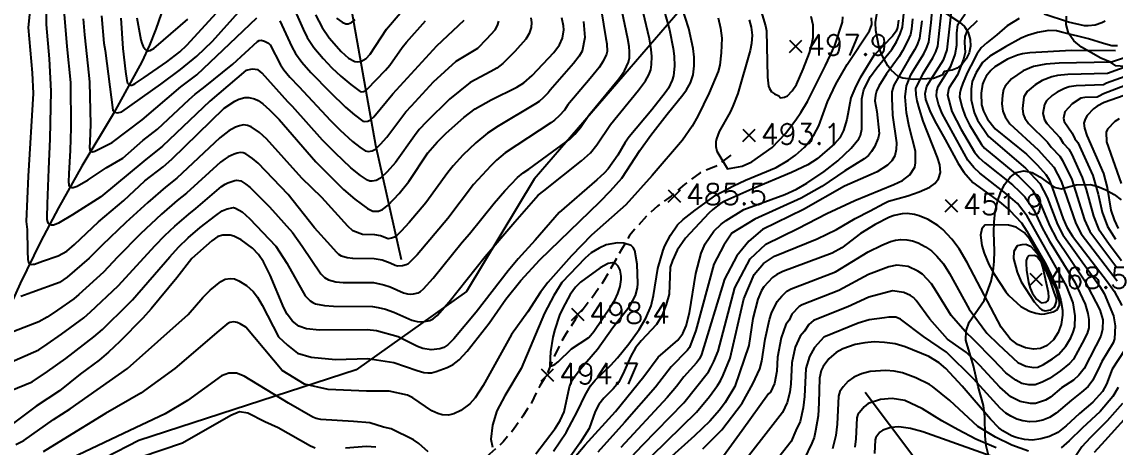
# Model space of a CAD drawing. Extents: x 197794 to 200030, y 561152 to 563931.
# Drawn here: x 199162.8 to 199632.8, y 562815.6 to 562998.3 of the extents above; entities that cross this region are included whole.
import ezdxf

# ---------------------------------------------------------------- set-up
doc = ezdxf.new("R2010")
doc.units = 0
doc.linetypes.add('5M2P5', pattern=[7.5, 5, -2.5])
for name, color, linetype in [('A0023119', 1, '5M2P5'), ('E0022112', 5, 'CONTINUOUS'), ('F0017111', 30, 'CONTINUOUS'), ('F0017114', 7, 'CONTINUOUS'), ('F0027132', 7, 'CONTINUOUS'), ('F0027217', 7, 'CONTINUOUS'), ('G0018112', 7, 'G0018112'), ('G0037213', 32, 'CONTINUOUS')]:
    doc.layers.add(name, color=color, linetype=linetype)
doc.styles.add('NGSW', font='romans.shx', dxfattribs={"bigfont": 'ngsw.shx'})
doc.linetypes.add('G0018112', pattern='A,25,0,[131,ltypeshp.shx,S=1.768,R=90,X=1.768,Y=-1.768],-6.75,[133,ltypeshp.shx,S=0.75,R=0,X=0,Y=0],-8.75,0,[131,ltypeshp.shx,S=1.768,R=270,X=-1.768,Y=1.768]', length=40.5)

# ---------------------------------------------------------------- blocks, each defined once
blk = doc.blocks.new('F0027217')
at = {"layer": 'F0027217'}
for p, q in [((-2.652, 2.652), (2.652, -2.652)), ((-2.652, -2.652), (2.652, 2.652))]:
    blk.add_line(p, q, dxfattribs=at)

msp = doc.modelspace()

# ---------------------------------------------------------------- linework, layer by layer
at = {"layer": 'A0023119', "flags": 128}
msp.add_lwpolyline([(199467.62, 562941.09), (199461.07, 562936.21), (199454.45, 562933.47), (199447.81, 562928.59), (199441.9, 562923.45), (199436.11, 562919.13), (199431.51, 562914.9), (199427.64, 562910.78), (199424.11, 562906.54), (199420.65, 562900.51), (199412.88, 562886.93), (199407.67, 562879.46), (199400.83, 562870.55), (199396.38, 562863.63), (199393.76, 562858.97), (199390.78, 562852.5), (199388.46, 562846.66), (199385.44, 562841.97), (199381.89, 562834.65), (199378.19, 562828.83), (199374.54, 562823.53), (199369.75, 562817.79), (199362.41, 562811.25), (199349.99, 562800.23), (199344.26, 562796.32), (199339.12, 562792.49), (199331.4, 562789.09), (199322.74, 562787.09), (199314.32, 562785.13), (199308.01, 562784.11), (199301.33, 562781.99), (199295.14, 562778.95), (199287.75, 562775.73), (199276.57, 562771.69), (199270.53, 562769.69), (199262.68, 562767.69), (199254.94, 562766.88), (199248.43, 562766.57), (199242.02, 562765.62), (199236.5, 562763.09), (199231.78, 562759.92), (199225.59, 562756.24), (199219.62, 562753.97), (199213.75, 562752.99), (199206.32, 562751.77), (199200.9, 562750.76), (199195.22, 562750.01), (199188.92, 562749.62), (199185.14, 562748.28), (199182.5, 562745.86), (199179.87, 562739.92), (199177.24, 562735.37), (199172.22, 562731.4), (199167.29, 562726.91), (199161.83, 562721.79), (199155.2, 562717.75), (199149.66, 562714.55), (199144.89, 562712.38), (199139.85, 562706.62), (199134.15, 562702), (199128.96, 562698.3), (199124.18, 562694.48), (199111.57, 562686.15), (199106.75, 562683.95), (199099.59, 562681.25), (199094.68, 562679.48), (199088.49, 562676.92), (199081.29, 562674.23), (199076.19, 562672.2), (199070.18, 562670.59), (199064.43, 562670.1), (199059.55, 562671.21), (199054.81, 562673.68), (199048.77, 562676.67), (199043.37, 562678.59), (199038.37, 562681.22), (199032.3, 562684.24), (199025.69, 562687.8), (199020.29, 562690.2), (199013.45, 562691.89), (199008.59, 562691.19), (199002.12, 562689.3), (198993.32, 562680.83), (198991.15, 562674.84), (198988.41, 562670.22), (198985.79, 562665.87), (198983.26, 562661.6), (198980.2, 562660.71), (198978.02, 562664.68), (198974.77, 562671.54), (198971.78, 562677.58), (198967.95, 562681.79)], dxfattribs=at)
at = {"layer": 'E0022112', "flags": 128}
for points in [[(199326.097, 562896.088), (199315.064, 562945.218), (199303.79, 563008.149), (199289.785, 563048.991), (199270.343, 563109.829), (199267.306, 563116.663), (199258.115, 563142.311)], [(199225.23, 563008.95), (199220.48, 562995.19), (199217.78, 562988.39), (199214.44, 562981.24), (199202.3, 562958.94), (199188.62, 562936.3), (199178.6, 562918.4), (199170.88, 562903.84), (199162.08, 562885.91), (199155.93, 562872.15), (199153.37, 562866), (199148.94, 562853.41), (199144.33, 562841.82), (199142.58, 562835.17)], [(199525.365, 562839.212), (199557.208, 562796.913), (199574.217, 562771.998), (199553.296, 562776.547), (199492.198, 562788.625), (199474.902, 562791.535)]]:
    msp.add_lwpolyline(points, dxfattribs=at)
at = {"layer": 'F0017111'}
for points, elevation in [([(199152.15, 562837.52), (199167.29, 562843.57), (199173.89, 562848.1), (199181.68, 562853.71), (199193.79, 562862.92), (199197.5, 562866.18), (199208.6, 562877), (199210.41, 562878.9), (199226.39, 562897.39), (199230.22, 562901.54), (199234.4, 562905.52), (199239.55, 562910.02), (199246.26, 562915.18), (199249.02, 562917.1), (199251.09, 562917.93), (199253.86, 562918.53), (199254.67, 562918.34), (199257.5, 562916.7), (199260.75, 562913.85), (199272.03, 562901.94), (199276.68, 562894.58), (199284.7, 562880.61), (199286.74, 562878.51), (199287.9, 562877.75), (199289.13, 562877.18), (199292.87, 562876.38), (199296.77, 562876.15), (199313.64, 562876.03), (199315.97, 562875.63), (199319.2, 562874.82), (199322.8, 562873.65), (199330.51, 562870.16), (199332.84, 562869.57), (199334.33, 562869.44), (199335.93, 562869.54), (199338.29, 562870.02), (199339.68, 562870.71), (199341.37, 562872.16), (199346.47, 562877.98), (199362, 562897.49), (199374.71, 562912.47), (199384.82, 562923.88), (199387.24, 562925.67), (199403.42, 562938.61), (199407.27, 562942.13), (199409.96, 562945.54), (199415.84, 562954.2), (199427.97, 562969.01), (199430.94, 562973.05), (199432.32, 562975.56), (199433.19, 562977.69), (199433.57, 562980.07), (199433.66, 562983.44), (199433.42, 562986.5), (199432.64, 562991.01), (199427.15, 563014.09)], 470), ([(199381.59, 563000.12), (199381.93, 562998.06), (199381.71, 562995.92), (199380.97, 562993.34), (199379.49, 562990.92), (199374.78, 562985.63), (199369.62, 562980.43), (199366.97, 562978.43), (199364.39, 562977.07), (199355.55, 562972.31), (199346.64, 562965.15), (199336.8, 562955.44), (199333.65, 562952.06), (199331.58, 562949.41), (199323.4, 562937.96), (199319.87, 562933.88), (199317, 562931.14), (199315.2, 562930.11), (199313.41, 562929.83), (199312.43, 562929.95), (199311.49, 562930.29), (199308.38, 562932.34), (199304.28, 562935.61), (199297.46, 562942.03), (199292.13, 562947.46), (199279.15, 562961.93), (199277.11, 562964), (199266.11, 562976.34), (199264.46, 562977.69), (199261.91, 562977.99), (199259.07, 562977.39), (199243.6, 562964.31), (199223.31, 562944.97), (199215.21, 562938.52), (199196.78, 562923.16), (199184.56, 562915.45), (199178.65, 562911.81), (199177.58, 562911.41), (199176.52, 562911.04), (199175.53, 562911.02), (199174.76, 562911.15), (199174.34, 562911.66), (199173.95, 562912.4), (199173.78, 562913.34), (199173.7, 562914.29), (199173.88, 562920.14), (199174.5, 562935.1), (199175.04, 562948.07), (199175.45, 562968.55), (199174.68, 562982.44), (199173.44, 562997.19), (199173.38, 563014.02)], 445), ([(199179.87, 563015.64), (199182.25, 562987.7), (199183.69, 562972.29), (199183.91, 562952.84), (199183.65, 562943), (199183.11, 562933.22), (199182.94, 562929.39), (199182.99, 562928.77), (199183.09, 562928.16), (199183.34, 562927.67), (199183.6, 562927.33), (199184.2, 562927.21), (199184.96, 562927.2), (199185.79, 562927.46), (199186.63, 562927.73), (199191.3, 562930.39), (199199.1, 562935.55), (199206.26, 562939.77), (199214.87, 562947.36), (199221.19, 562952.21), (199234.75, 562965.04), (199237.41, 562967.34), (199240.95, 562970.02), (199253.53, 562980.23), (199264.07, 562989.89), (199264.91, 562990.35), (199265.69, 562990.44), (199267.2, 562990.06), (199268.82, 562989.26), (199269.52, 562988.54), (199274.09, 562979.86), (199275.44, 562977.76), (199278.1, 562974.59), (199281.87, 562970.51), (199295.55, 562955.96), (199299.74, 562951.82), (199305.02, 562946.98), (199308.1, 562944.53), (199310.43, 562942.99), (199311.87, 562942.65), (199313.37, 562942.88), (199314.88, 562943.67), (199317.03, 562945.73), (199319.68, 562948.79), (199327.96, 562959.71), (199330.32, 562962.24), (199339.86, 562972.55), (199349.56, 562981.44), (199358.83, 562987.09), (199362.7, 562991), (199366.24, 562994.96), (199367.35, 562996.78), (199367.9, 562998.71)], 440), ([(199160.2, 562816.67), (199163.7, 562818.48), (199176.52, 562827.45), (199183.6, 562832.1), (199208.32, 562849.44), (199234.32, 562872.61), (199240.61, 562879.9), (199243.86, 562883.03), (199248.35, 562886.79), (199250.24, 562887.78), (199252.37, 562888.04), (199254.28, 562887.84), (199256.18, 562887.06), (199259.37, 562885.02), (199262.33, 562882.47), (199264.21, 562880.08), (199266.19, 562876.56), (199273.2, 562863.05), (199277.06, 562859.42), (199281.36, 562856.02), (199287.26, 562854.21), (199297.65, 562853.21), (199311.61, 562853.63), (199322.75, 562851.94), (199332.8, 562848.58), (199335.69, 562847.65), (199337.34, 562847.49), (199338.94, 562847.56), (199341, 562848.04), (199345.68, 562849.8), (199348.28, 562851.11), (199350.89, 562853.12), (199354.22, 562856.86), (199363.72, 562868.92), (199370.85, 562879.19), (199377.31, 562887.25), (199385.55, 562896.07), (199411.29, 562921.05), (199415.91, 562925.75), (199420.7, 562931.15), (199428.54, 562943.06), (199433.19, 562949.69), (199440.19, 562958.71), (199447.02, 562966.95), (199448.61, 562969.09), (199450.25, 562972.12), (199451.35, 562975.57), (199451.84, 562979.38), (199451.88, 562983.12), (199451.47, 562986.88), (199449.53, 562995.52), (199444.76, 563010.23)], 480), ([(199277.3, 563009.88), (199283.73, 562995.24), (199285.5, 562991.69), (199288.34, 562987.35), (199292.3, 562982.56), (199296.05, 562978.64), (199299.97, 562975.06), (199304.32, 562971.41), (199308.31, 562968.4), (199308.79, 562968.28), (199309.71, 562968.42), (199310.63, 562968.74), (199311.35, 562969.42), (199319.18, 562977.65), (199320.97, 562979.78), (199326.29, 562987.36), (199328.26, 562989.68), (199336.29, 562998.76)], 430), ([(199156.04, 562851.3), (199170.11, 562857.38), (199173.78, 562859.79), (199179.91, 562864.06), (199189.45, 562871.13), (199192.42, 562873.68), (199204.19, 562884.85), (199220.12, 562902.3), (199224.29, 562906.54), (199228.61, 562910.58), (199234.57, 562915.77), (199237.66, 562918.19), (199248.65, 562927.56), (199250.2, 562928.6), (199251.34, 562929.14), (199254.44, 562930.2), (199255.29, 562930.36), (199256.91, 562929.99), (199259.08, 562928.62), (199260.99, 562927.14), (199269.32, 562918.86), (199279.24, 562907.86), (199283.4, 562901.94), (199291.38, 562890), (199292.91, 562888.42), (199294.7, 562887.42), (199297.79, 562886.68), (199300.93, 562886.4), (199313.97, 562886.28), (199318.45, 562885.36), (199321.15, 562884.48), (199326.94, 562881.87), (199328.68, 562881.43), (199329.85, 562881.35), (199331.2, 562881.49), (199333.18, 562881.94), (199334.23, 562882.46), (199335.5, 562883.54), (199339.63, 562888.14), (199352.18, 562903.62), (199355.27, 562907.22), (199365.87, 562920.45), (199370.51, 562925.71), (199375.87, 562931.4), (199378.36, 562933.46), (199380.71, 562934.97), (199396.84, 562946.77), (199398.39, 562948), (199400.56, 562950.03), (199403.02, 562952.99), (199406.58, 562958.29), (199419.47, 562973.89), (199421.86, 562977.27), (199423.69, 562981.09), (199423.98, 562982.88), (199424.05, 562985.41), (199423.86, 562987.69), (199423.28, 562991.08), (199420.19, 563006.16)], 465), ([(199411.91, 563003.57), (199413.92, 562991.15), (199414.31, 562988.89), (199414.39, 562985.68), (199414.2, 562984.49), (199412.77, 562981.48), (199410.98, 562978.76), (199407.16, 562973.99), (199397.57, 562962.7), (199396.08, 562960.43), (199393.84, 562957.94), (199391.8, 562956.07), (199390.26, 562954.94), (199370.65, 562942.01), (199366.92, 562938.91), (199364.41, 562936.51), (199357.03, 562928.44), (199345.89, 562913.86), (199332.8, 562898.29), (199328.77, 562894.2), (199328.08, 562893.86), (199326.48, 562893.44), (199324.52, 562893.28), (199323.36, 562893.58), (199321.23, 562894.57), (199317.7, 562895.9), (199314.3, 562896.52), (199305.09, 562896.66), (199302.71, 562896.98), (199300.27, 562897.66), (199299.08, 562898.33), (199298.06, 562899.38), (199295.73, 562902.1), (199288.69, 562909.78), (199277.34, 562924.08), (199264.47, 562937.58), (199262.01, 562939.69), (199259.15, 562941.65), (199257.96, 562942.05), (199256.72, 562942.2), (199255.45, 562941.96), (199254.14, 562941.5), (199251.59, 562940.36), (199250.26, 562939.55), (199248.29, 562938.01), (199233.58, 562924.7), (199229.58, 562921.52), (199222.81, 562915.65), (199213.85, 562907.21), (199204.01, 562897.2), (199197.97, 562890.79), (199187.35, 562881.17), (199185.12, 562879.35), (199178.14, 562874.41), (199173.68, 562871.47), (199170.18, 562869.37), (199159.38, 562865.29)], 460), ([(199197.09, 563000.91), (199198.14, 562989.24), (199198.7, 562986.04), (199202.01, 562960.34), (199202.69, 562959.47), (199203.94, 562959.18), (199205.76, 562959.66), (199222.52, 562971.55), (199231.04, 562977.88), (199238.03, 562983.59), (199244.81, 562990.1), (199257.23, 563003.89)], 430), ([(199424.78, 562811.26), (199429.72, 562816.61), (199447.34, 562834.66), (199457.97, 562847.95), (199459.22, 562850.04), (199460.34, 562852.35), (199462.1, 562856.89), (199469.38, 562884), (199475.9, 562896.44), (199482.62, 562902.76), (199496.44, 562909.48), (199508.89, 562915.99), (199520.98, 562921.51), (199537.64, 562928.38), (199541.41, 562930.21), (199544.52, 562932.65), (199546.67, 562935.94), (199547.06, 562937.8), (199546.96, 562942.83), (199544.23, 562953.33), (199543.13, 562959.28), (199542.48, 562966.17), (199543.06, 562970.84), (199545, 562975.55), (199546.03, 562977.34), (199550.51, 562984.61), (199551.67, 562987.02), (199552.66, 562989.62), (199553.68, 562998.06), (199554.5, 563006.55)], 460), ([(199433.6, 562811.84), (199452.78, 562830.57), (199458.41, 562837.3), (199461.9, 562842.12), (199463.14, 562844.08), (199464.38, 562846.49), (199467.26, 562853.8), (199473.14, 562879.27), (199477.68, 562889.73), (199481.63, 562894.47), (199486.37, 562897.63), (199504.74, 562905.13), (199513.04, 562909.08), (199521.06, 562913.85), (199527.51, 562917.12), (199533.38, 562920.33), (199535.44, 562921.23), (199543.7, 562923.52), (199548.58, 562925.26), (199553.16, 562927.34), (199555.28, 562928.84), (199556.89, 562930.93), (199557.68, 562933.65), (199557.47, 562936.84), (199556.5, 562940.12), (199550.27, 562955.72), (199548.72, 562960.87), (199547.74, 562964.41), (199547.25, 562967.04), (199547.15, 562969.67), (199550.22, 562976.14), (199554.42, 562982.88), (199555.7, 562985.53), (199556.59, 562987.94), (199558.6, 563006.62)], 455), ([(199404.33, 562998.47), (199404.86, 562991.57), (199403.68, 562985.69), (199402.48, 562983.64), (199399.95, 562980.43), (199389.89, 562969), (199389.14, 562967.87), (199387.12, 562965.85), (199385.21, 562964.14), (199383.68, 562963.1), (199367.66, 562953.58), (199362.95, 562950.55), (199357.97, 562946.42), (199352.36, 562940.99), (199348.19, 562936.42), (199345.99, 562933.61), (199336.5, 562920.5), (199329.3, 562912.11), (199325.96, 562908.45), (199323.74, 562906.31), (199322.97, 562905.77), (199321.76, 562905.39), (199320.36, 562905.14), (199316.95, 562906.45), (199314.62, 562906.77), (199309.24, 562906.92), (199305.18, 562908.5), (199302.94, 562910.58), (199291.78, 562922.82), (199283.26, 562931.13), (199267.95, 562948.02), (199264.94, 562950.76), (199261.39, 562953.3), (199259.8, 562953.83), (199258.16, 562954.03), (199256.46, 562953.72), (199254.71, 562953.1), (199251.83, 562951.57), (199247.92, 562948.46), (199229.5, 562931.22), (199224.6, 562927.27), (199217.02, 562920.72), (199207.58, 562912.13), (199197.35, 562902.39), (199191.75, 562896.73), (199182.28, 562888.67), (199178.96, 562886.31), (199167.09, 562882.02), (199162.45, 562880.34)], 455), ([(199462.12, 563000.03), (199463.23, 562995.63), (199463.7, 562991.33), (199463.5, 562985.03), (199462.92, 562979.78), (199462.18, 562977.03), (199458.25, 562967.86), (199453.39, 562957.76), (199451.02, 562953.58), (199446.79, 562947.49), (199433.8, 562932.26), (199422.51, 562919.7), (199407.72, 562906.72), (199399.11, 562897.77), (199388.89, 562886.3), (199385.77, 562882.24), (199380.32, 562873.77), (199373.28, 562863.95), (199361.1, 562842.05), (199357.65, 562836.75), (199355.36, 562834.15), (199351.51, 562831.25), (199348.6, 562829.87), (199346.21, 562829.35), (199343.54, 562829.52), (199341.72, 562829.98), (199339.08, 562831.16), (199330.96, 562836.75), (199328.69, 562837.97), (199320.71, 562839.69), (199310.93, 562839.62), (199294.54, 562840.4), (199284.31, 562842.65), (199274.79, 562848.54), (199259.15, 562867.09), (199256.76, 562868.62), (199255.33, 562869.21), (199253.9, 562869.36), (199252.3, 562869.17), (199250.89, 562868.43), (199247.51, 562865.6), (199228.63, 562849.35), (199213.99, 562838.79), (199198.78, 562829.98), (199180.61, 562818.81), (199172, 562813.6)], 485), ([(199189.21, 562999.67), (199189.82, 562992.74), (199191.62, 562975.44), (199191.87, 562972.5), (199192.36, 562954.2), (199192.06, 562947), (199191.97, 562944.19), (199192.01, 562943.73), (199192.09, 562943.28), (199192.28, 562942.92), (199192.48, 562942.68), (199192.82, 562942.59), (199193.28, 562942.56), (199193.78, 562942.68), (199194.28, 562942.82), (199197.12, 562944.25), (199201.65, 562946.5), (199214.52, 562956.2), (199231.21, 562970.37), (199238.06, 562975.6), (199255.18, 562991.76), (199263.91, 563000.06)], 435), ([(199212.27, 563000.07), (199213.93, 562990.64), (199214.36, 562989.15), (199214.94, 562987.71), (199215.81, 562986.65), (199216.64, 562985.96), (199217.25, 562985.96), (199218.01, 562986.09), (199218.79, 562986.5), (199219.57, 562986.94), (199223.69, 562990.46), (199234.22, 562999.45)], 420), ([(199273.69, 562998.74), (199278.91, 562987.55), (199280.47, 562984.73), (199283.22, 562980.97), (199287.09, 562976.53), (199295.32, 562968.12), (199302.03, 562961.62), (199305.77, 562958.35), (199309.37, 562955.7), (199310.33, 562955.46), (199311.54, 562955.65), (199312.75, 562956.2), (199314.19, 562957.58), (199322.26, 562967.36), (199341.18, 562988.02), (199352.98, 562999.01)], 435), ([(199298.12, 562999.9), (199300.48, 562998.15), (199302.07, 562997.5), (199303.08, 562997.49), (199304.53, 562998.11), (199306.15, 562999.41)], 420), ([(199391.45, 562813.82), (199396.77, 562821.8), (199401.67, 562831.01), (199404.95, 562837.87), (199407.24, 562841.85), (199409.23, 562844.38), (199416.09, 562850.86), (199418.82, 562853.89), (199423.71, 562860.02), (199428.15, 562866.19), (199431.14, 562870.97), (199433.31, 562876.3), (199434.35, 562880.79), (199436.17, 562892.4), (199438.54, 562900.2), (199439.28, 562902.1), (199441.71, 562906.66), (199444.7, 562911.12), (199447.18, 562913.39), (199452.24, 562917.36), (199461.19, 562923.8), (199468.74, 562927.86), (199473.88, 562930.29), (199487.05, 562935.76), (199492.36, 562938.9), (199495.4, 562941.03), (199499.34, 562944.5), (199500.9, 562946.3), (199503.48, 562949.99), (199505.42, 562953.7), (199509.23, 562964.04), (199512.68, 562971.6), (199517.55, 562980.01), (199527.26, 562994.55), (199528.17, 562997.17), (199528.02, 563000.1)], 485), ([(199539.65, 562999.08), (199539.25, 562995.97), (199538.66, 562994.41), (199537.07, 562992.24), (199529.05, 562983.88), (199523.24, 562974.36), (199521.3, 562970.64), (199519.15, 562965.64), (199517.54, 562956.43), (199516.01, 562951.62), (199514.51, 562948.5), (199512.18, 562945.95), (199504.77, 562939.51), (199500.75, 562936.95), (199493.64, 562933.56), (199476.59, 562926.46), (199465.05, 562921.26), (199463.22, 562920.22), (199459.94, 562917.77), (199458.21, 562916.08), (199448.16, 562905.45), (199444.61, 562900.16), (199442.57, 562895.81), (199441.51, 562892.9), (199441.07, 562881.28), (199439.84, 562876.86), (199438.03, 562872.3), (199435.59, 562868.32), (199429.08, 562861.25), (199426.6, 562858.21), (199424.63, 562854.62), (199421.25, 562846.91), (199419.31, 562843.32), (199417.06, 562840.58), (199413.07, 562836.64), (199410.85, 562833.93), (199409.28, 562830.89), (199406.71, 562823.64), (199402.73, 562817.29), (199398.16, 562810.88)], 480), ([(199545.75, 562999.64), (199545.22, 562995.22), (199544.78, 562992.97), (199543.62, 562989.99), (199541.43, 562985.87), (199539.93, 562983.4), (199534.53, 562976.06), (199531.24, 562970.64), (199530.29, 562968.58), (199529.73, 562966.84), (199529.46, 562964.34), (199530.43, 562959.86), (199531.37, 562950.43), (199530.95, 562948.37), (199529.31, 562944.57), (199528.14, 562942.69), (199526.73, 562940.97), (199524.99, 562939.54), (199516.63, 562934.31), (199506.72, 562927.64), (199497.83, 562922.51), (199477.88, 562913.62), (199468, 562907.5), (199464.64, 562902.37), (199460.3, 562894.27), (199452.59, 562865.64), (199449.8, 562858.36), (199448.91, 562857.14), (199441.92, 562850.05), (199435.24, 562841.41), (199421.95, 562826.16), (199410.46, 562813.48)], 470), ([(199549.72, 562998.85), (199548.72, 562991.29), (199547.65, 562988.5), (199546.6, 562986.33), (199544.16, 562982.32), (199537.61, 562971.13), (199536.83, 562968.31), (199536.83, 562965.29), (199536.9, 562962.32), (199537.17, 562958.19), (199538.78, 562946.35), (199538.66, 562943.51), (199538.09, 562940.78), (199536.77, 562938.55), (199534.89, 562936.81), (199530.5, 562933.91), (199527.97, 562932.72), (199516.52, 562927.71), (199498.81, 562917.77), (199481.23, 562909.08), (199475.31, 562904.14), (199470.17, 562897.83), (199464.84, 562887.76), (199455.07, 562855.36), (199454.07, 562853.59), (199452.79, 562851.81), (199447.42, 562845.8), (199444.24, 562841.66), (199440.24, 562836.94), (199420.36, 562815.43)], 465), ([(199455.62, 562814.87), (199463.74, 562822.99), (199472.53, 562834.42), (199477.01, 562842.79), (199480.02, 562849.2), (199480.98, 562852.56), (199482.35, 562861.93), (199484.2, 562870.42), (199485.11, 562873.21), (199487.58, 562878.23), (199489.47, 562880.43), (199491.69, 562882.54), (199493.5, 562883.62), (199512.62, 562890.9), (199526.68, 562899.56), (199532.5, 562902.42), (199536.22, 562903.97), (199538.4, 562904.54), (199540.62, 562904.85), (199543.21, 562904.67), (199545.72, 562904.23), (199548.09, 562903.37), (199551.31, 562901.69), (199553.82, 562899.96), (199556.23, 562897.61), (199559.03, 562894.3), (199561.66, 562890.26), (199570.08, 562874.85), (199577.69, 562864.56), (199582.72, 562859.75), (199591.01, 562851.98), (199594.36, 562850.4), (199597.86, 562849.79), (199599.51, 562849.97), (199601.99, 562851.1), (199605.88, 562853.47), (199608.4, 562855.43), (199611.6, 562858.98), (199613.83, 562862.61), (199614.75, 562865.04), (199615.53, 562867.32), (199615.69, 562872.01), (199614.76, 562877.55), (199611.94, 562884.83), (199595.02, 562914.87), (199590.81, 562920.22), (199585.84, 562924.65), (199574.69, 562933.31), (199572.04, 562935.72), (199569.47, 562938.95), (199558.42, 562958.97), (199556.86, 562963.04), (199555.95, 562966.48), (199556.13, 562968.72), (199556.75, 562970.56), (199562.25, 562979.37), (199564.11, 562984.26), (199564.7, 562988.39), (199564.74, 562993.52), (199565.24, 562997.23), (199568.33, 563001.85)], 445), ([(199573.47, 562998.81), (199569.27, 562994.61), (199568.19, 562992.08), (199568.07, 562989.5), (199568.27, 562985.17), (199567.69, 562982.26), (199565, 562975.62), (199561.37, 562969.84), (199560.77, 562966.78), (199562.66, 562959.89), (199566.69, 562952.02), (199572.42, 562942.31), (199574.34, 562939.89), (199576.75, 562937.74), (199588.64, 562928.27), (199591.68, 562925.42), (199594.02, 562923.1), (199597.87, 562917.53), (199601.43, 562909.81), (199604.65, 562904.07), (199615.55, 562886.53), (199619.92, 562876.95), (199621.13, 562872.95), (199621.5, 562870.43), (199621.5, 562866.79), (199620.77, 562864.39), (199618.59, 562860.21), (199614.87, 562853.43), (199613.19, 562851.48), (199609.36, 562848.33), (199604.66, 562845.04), (199601.51, 562843.43), (199598.36, 562842.36), (199595.74, 562842.29), (199592.65, 562842.96), (199590.1, 562844.32), (199585.77, 562847.47), (199580.58, 562853.1), (199572.04, 562861.74), (199568.42, 562865.14), (199562.39, 562872.18), (199555.82, 562882.67), (199553.85, 562885.7), (199549.94, 562889.94), (199548.06, 562891.24), (199543.87, 562893.15), (199538.9, 562893.78), (199535.59, 562893.13), (199526.81, 562889.82), (199514.05, 562882.87), (199498.33, 562876.78), (199496.98, 562875.97), (199493.9, 562872.74), (199492.63, 562870.16), (199491.28, 562868.27), (199489.25, 562862.48), (199487.67, 562854.26), (199487.36, 562848.28), (199486.4, 562842.92), (199484.62, 562839.18), (199483.87, 562838.43), (199472.53, 562822.66), (199459.93, 562805.42)], 440), ([(199591.56, 562999.79), (199586.45, 562996.59), (199581.91, 562992.78), (199577.63, 562989.37), (199575.22, 562987.13), (199573.38, 562984.43), (199570.79, 562979.43), (199569.36, 562976.67), (199567.4, 562971.96), (199566.49, 562969.5), (199566.09, 562967.66), (199565.97, 562965.94), (199567.06, 562961.58), (199568.33, 562957.86), (199570.14, 562954.1), (199575.37, 562945.67), (199576.65, 562944.06), (199591.44, 562931.88), (199597.23, 562925.98), (199600.71, 562920.2), (199604.72, 562910.51), (199607.52, 562905.43), (199619.54, 562887.48), (199626.16, 562874.62), (199627.47, 562870.34), (199627.38, 562866.33), (199626.72, 562863.25), (199624.58, 562859.09), (199619.43, 562849.32), (199617.17, 562846.49), (199614.84, 562844.37), (199609.71, 562841.08), (199605.04, 562837.06), (199602.9, 562835.69), (199598.54, 562834.38), (199596.43, 562834.3), (199591.96, 562835.23), (199587.93, 562837.22), (199583.23, 562841.28), (199574.65, 562850.69), (199568.86, 562856.19), (199564.23, 562859.49), (199560.79, 562861.95), (199553.17, 562870.57), (199547.24, 562878.66), (199546.07, 562879.93), (199544.82, 562880.79), (199542.02, 562882.06), (199537.17, 562882.72), (199526.95, 562880.08), (199517.91, 562875.85), (199503.17, 562869.94), (199501.16, 562868.35), (199499.24, 562865.41), (199497.45, 562863.33), (199495.31, 562858.47), (199493.79, 562851.78), (199493.34, 562842.81), (199492.91, 562839.16), (199491.89, 562834.78), (199489.82, 562830.39), (199469.21, 562803.93)], 435), ([(199628.5, 562998.66), (199627.14, 562997.94), (199624.24, 562996.96), (199621.19, 562996.58), (199619.59, 562996.64), (199612.72, 562998.17), (199602.35, 563001.6)], 435), ([(199633.77, 562987.99), (199631.4, 562988.07), (199627.77, 562988.98), (199621.39, 562991.07), (199610.36, 562993.84), (199607.55, 562994.43), (199604.24, 562994.57), (199599.37, 562993.77), (199595.09, 562992.53), (199592.41, 562991.36), (199585.63, 562987.6), (199578.97, 562983.64), (199575.85, 562980.86), (199573.07, 562976.64), (199571.4, 562972.74), (199570.95, 562969.63), (199570.95, 562967.63), (199570.95, 562964.85), (199572.17, 562959.43), (199573.6, 562956.17), (199578.31, 562949.04), (199594.24, 562935.5), (199600.44, 562928.87), (199603.55, 562922.86), (199608, 562911.2), (199610.38, 562906.8), (199621.97, 562890.6), (199626.09, 562884.89), (199628.16, 562881.56), (199632.16, 562872.02), (199632.86, 562867.73), (199632.5, 562862.08), (199631.92, 562860.47), (199627.12, 562852.39), (199626.42, 562850.86), (199623.24, 562844.4), (199621.21, 562841.59), (199618.39, 562839.26), (199614.1, 562835.8), (199607.48, 562830.18), (199604.63, 562828.35), (199601.73, 562827.23), (199598.82, 562826.61), (199596, 562826.51), (199593.16, 562826.94), (199590.61, 562827.65), (199588, 562828.83), (199585.81, 562830.21), (199583.33, 562832.38), (199571.87, 562844.92), (199560.37, 562856.34), (199550.44, 562863.07), (199540.51, 562870.51), (199538.56, 562871.4), (199535.55, 562871.4), (199533.71, 562871.21), (199527.08, 562870.34), (199522.33, 562868.91), (199507.56, 562862.84), (199503.61, 562858.39), (199501.37, 562854.47), (199499.92, 562849.3), (199499.31, 562837.34), (199498.74, 562832.48), (199497.39, 562826.63), (199495.52, 562822.69), (199493.58, 562818.01), (199488.28, 562811.22)], 430), ([(199638.58, 562983.43), (199631.24, 562980.99), (199608.76, 562980.62), (199602.99, 562980.22), (199597.65, 562979.11), (199593.23, 562977.25), (199588.21, 562973.91), (199585.52, 562970.64), (199584.88, 562969.23), (199584.35, 562966.82), (199584.13, 562963.11), (199584.51, 562960.02), (199585.53, 562957.58), (199587.56, 562954.56), (199599.76, 562943.34), (199606.48, 562935.87), (199609.58, 562929.82), (199615.92, 562911.68), (199618.2, 562907.28), (199633.66, 562887.08)], 420), ([(199639.85, 562979.89), (199629.49, 562976.12), (199612.43, 562975.7), (199608.02, 562975.32), (199605.56, 562974.73), (199601.51, 562973.16), (199598.43, 562971.33), (199595, 562968.38), (199593.63, 562966.06), (199592.95, 562961.05), (199593.24, 562958.73), (199594, 562956.9), (199595.52, 562954.64), (199603.68, 562946.68), (199605.35, 562944.44), (199608.97, 562940.64), (199610.23, 562938.75), (199614.13, 562930.64), (199619.68, 562913.29), (199621.95, 562908.32), (199633.5, 562892.78)], 415), ([(199641.12, 562976.36), (199629.13, 562972.06), (199627.75, 562971.26), (199616.11, 562970.79), (199613.06, 562970.41), (199611.08, 562969.68), (199607.94, 562968.16), (199605.74, 562966.67), (199603.3, 562964.44), (199602.38, 562962.9), (199601.77, 562958.99), (199602.47, 562956.22), (199603.48, 562954.72), (199609.02, 562948.63), (199610.4, 562946.24), (199612.85, 562943.57), (199613.99, 562941.64), (199618.67, 562931.47), (199620.41, 562926.27), (199623.45, 562914.9), (199625.71, 562909.36), (199630.25, 562902.79), (199635.49, 562895.83)], 410), ([(199645.66, 562974.24), (199627.85, 562967.46), (199626.01, 562966.39), (199625.05, 562966.05), (199619.78, 562965.87), (199618.09, 562965.51), (199614.37, 562963.17), (199611.13, 562959.73), (199610.59, 562956.93), (199610.94, 562955.55), (199614.35, 562950.58), (199615.44, 562948.05), (199616.73, 562946.51), (199623.21, 562932.29), (199625.53, 562924.34), (199627.22, 562916.52), (199629.46, 562910.4), (199633.01, 562904.9)], 405), ([(199634.51, 562956.64), (199632.66, 562955.57), (199629.53, 562952.25), (199628.97, 562950.93), (199629.13, 562946.78), (199635.46, 562928.9)], 395), ([(199595.62, 562813.91), (199588.38, 562816.4), (199581.33, 562819.79), (199573.85, 562824.46), (199561.69, 562835.66), (199554.36, 562841.59), (199553, 562842.54), (199547.17, 562845.31), (199541.43, 562847.46), (199537.88, 562848.2), (199534.27, 562848.55), (199527.52, 562848.06), (199523.74, 562847.04), (199520.48, 562845.67), (199518.08, 562843.92), (199515.84, 562841.52), (199514.51, 562839.52), (199513.91, 562837.47), (199513.29, 562825.5), (199512.72, 562820.64), (199511.37, 562814.8)], 420), ([(199337.47, 562813.49), (199333.46, 562817.13), (199331.13, 562818.69), (199321.66, 562823.39), (199318.36, 562824.2), (199312.45, 562825.95), (199305.36, 562826.62), (199291.38, 562827.43), (199289.37, 562827.81), (199287.87, 562828.46), (199277.5, 562834.48), (199258.46, 562846.03), (199255.06, 562847.39), (199251.88, 562847.39), (199248.71, 562846.26), (199233.99, 562835.66), (199224.42, 562829.95), (199206.5, 562821.46), (199162.17, 562800.33)], 490), ([(199634.18, 562841.19), (199631.76, 562837.36), (199626.34, 562830.86), (199618.67, 562823.79), (199612.99, 562818.28), (199609.65, 562815.24)], 420), ([(199581.69, 562815.23), (199572.89, 562818.98), (199565.28, 562822.99), (199558.35, 562826.89), (199550.05, 562832.06), (199542.4, 562835.61), (199537.03, 562836.42), (199531.97, 562836.05), (199526.69, 562834.27), (199524.89, 562832.95), (199522.22, 562829.65), (199521.76, 562828.11), (199521.3, 562819.14), (199520.87, 562815.49)], 415), ([(199636.03, 562834.28), (199629.42, 562826.87), (199622.08, 562819.55), (199618.56, 562815.7), (199615.68, 562811.46)], 415), ([(199288.92, 562815.15), (199286.92, 562816.02), (199272.97, 562823.82), (199267.35, 562826.47), (199259.92, 562830.18), (199256.37, 562830.69), (199252.66, 562829.17), (199231.89, 562817.35), (199214.19, 562811.26)], 495), ([(199640.52, 562831.78), (199628.36, 562818.3), (199623.78, 562813.3)], 410), ([(199587.56, 562808.77), (199562.6, 562817.65), (199550.17, 562822.11), (199544.77, 562823.58), (199539.8, 562824.29), (199536.42, 562824.05), (199532.9, 562822.86), (199531.7, 562821.98), (199529.92, 562819.78), (199529.62, 562818.75), (199529.31, 562812.77)], 410), ([(199314.98, 562815.49), (199310.93, 562815.82), (199301.98, 562815.15)], 495)]:
    msp.add_lwpolyline(points, dxfattribs=dict(at, elevation=elevation))
at = {"layer": 'F0017111', "flags": 128}
for points, elevation in [([(199480.59, 563002.83), (199482.45, 562996.7), (199482.91, 562994.46), (199483.31, 562974.56), (199483.8, 562970.66), (199484.16, 562969.7), (199485.13, 562968.29), (199486.43, 562967.36), (199488.21, 562966.52), (199488.96, 562965.63), (199490.73, 562965.94), (199492.03, 562966.59), (199494.04, 562968.66), (199495.82, 562971.4), (199498.69, 562977.97), (199501.4, 562985.03), (199502.47, 562988.73), (199503.01, 562991.67), (199502.93, 562996.93), (199502.17, 563000.61)], 495), ([(199475.56, 562999.22), (199476.42, 562996.1), (199476.73, 562992.62), (199476.52, 562989.11), (199475.85, 562986.07), (199470.59, 562967.49), (199468.54, 562962.11), (199467.3, 562959.55), (199462.66, 562951.28), (199461.41, 562948.08), (199461.12, 562946.73), (199461.15, 562944.71), (199461.6, 562942.83), (199466.21, 562935.14), (199472.51, 562936.3), (199476.58, 562938.21), (199485.35, 562944.34), (199491.16, 562950.41), (199495.57, 562956.18), (199497.74, 562959.39), (199500.52, 562964.16), (199508.37, 562979.61), (199512.25, 562988.26), (199515.57, 562998.26), (199515.75, 563000.5)], 490), ([(199383.76, 562812.67), (199392.14, 562823.65), (199394.29, 562827.04), (199395.97, 562830.69), (199398.32, 562841.47), (199399.43, 562844.31), (199400.24, 562845.66), (199402.99, 562849.27), (199410.25, 562857.64), (199416.82, 562867.06), (199424.33, 562876.39), (199426.64, 562880.77), (199427.45, 562884.05), (199427.61, 562885.87), (199427.32, 562894.25), (199426.38, 562900.06), (199425.68, 562901.35), (199424.78, 562902.17), (199421.65, 562903.23), (199418.92, 562903.44), (199414.07, 562902.49), (199411.02, 562901.15), (199407.61, 562899.02), (199405.05, 562896.79), (199395.03, 562886.38), (199391.48, 562880.75), (199387.56, 562873.2), (199377.5, 562849.32), (199370.5, 562837.69), (199366.98, 562831.15), (199365.12, 562825.02), (199364.4, 562819.02), (199365.16, 562815.5)], 490)]:
    msp.add_lwpolyline(points, dxfattribs=dict(at, elevation=elevation))
for points, elevation in [([(199608, 562874.78), (199608.91, 562876.54), (199608.91, 562878.07), (199607.44, 562883.59), (199603.15, 562892.57), (199599.6, 562899.22), (199596.16, 562905.02), (199593.68, 562907.79), (199590.26, 562910.08), (199587.01, 562910.91), (199581.05, 562911.15), (199576.78, 562911.02), (199575.5, 562909.4), (199574.89, 562906.74), (199575.53, 562902.28), (199576.45, 562899), (199578.56, 562894.01), (199580.69, 562890.2), (199585.79, 562882.34), (199587.14, 562880.71), (199592.3, 562876), (199596.02, 562874.05), (199598.7, 562873.14), (199601.2, 562872.77), (199602.63, 562872.86), (199606.23, 562873.74)], 455), ([(199590.7, 562902.07), (199589.33, 562899.63), (199589.14, 562896.65), (199590.64, 562890.83), (199592.47, 562886.67), (199597.97, 562878.03), (199600.55, 562875.15), (199601.36, 562874.55), (199602.78, 562874.13), (199605.15, 562874.65), (199606.54, 562875.71), (199607.05, 562876.43), (199607.61, 562878.16), (199607.61, 562879.45), (199606.62, 562882.23), (199604.93, 562887.3), (199602.49, 562892.89), (199600.11, 562897.71), (199598.29, 562899.9), (199596.75, 562901.72), (199594.44, 562902.6), (199592.74, 562902.53)], 460), ([(199389.93, 562850.5), (199390.049, 562850.434), (199390.162, 562850.419), (199390.52, 562850.499), (199390.92, 562850.64), (199392.08, 562851.21), (199393.39, 562852.21), (199399.13, 562857.8), (199406.53, 562862.74), (199408.76, 562865.2), (199416.23, 562876.29), (199417.7, 562878.69), (199419.05, 562881.62), (199420, 562884.68), (199420.46, 562887.67), (199420.46, 562889.08), (199419.99, 562891.7), (199419.23, 562893.35), (199418.11, 562894.42), (199416.65, 562894.78), (199414.88, 562894.44), (199411.48, 562892.59), (199402.93, 562886.42), (199400.84, 562884.37), (199398.48, 562881.13), (199395.35, 562875.31), (199393.99, 562872.27), (199391.92, 562866.19), (199391.14, 562862.78), (199390.16, 562856.59), (199389.769, 562850.973), (199389.827, 562850.677)], 495), ([(199594.54, 562894.47), (199594.71, 562891.59), (199595.61, 562886.34), (199596.26, 562883.84), (199597.1, 562881.84), (199598.95, 562879.1), (199600.98, 562877.56), (199603.21, 562877.92), (199604.01, 562878.66), (199604.3, 562880.07), (199604.1, 562881.98), (199601.66, 562893.02), (199601.13, 562894.91), (199599.18, 562897.46), (199598.06, 562897.97), (199595.7, 562897.76), (199594.95, 562896.98), (199594.56, 562895.84)], 465)]:
    msp.add_lwpolyline(points, close=True, dxfattribs=dict(at, elevation=elevation))
at = {"layer": 'F0017114'}
for points, elevation in [([(199436.73, 563011.36), (199441.24, 562994.93), (199442.75, 562986.94), (199443.19, 562983.65), (199443.37, 562979.31), (199442.94, 562975.22), (199442.43, 562973.36), (199440.76, 562969.91), (199439.31, 562967.78), (199433.63, 562960.49), (199423.93, 562948.87), (199422.25, 562946.51), (199418.99, 562941.05), (199414.82, 562935.16), (199413.16, 562933.28), (199410, 562930.44), (199393.77, 562916.37), (199383.55, 562904.48), (199376.24, 562896.55), (199371.83, 562891.35), (199358.08, 562873.6), (199348.53, 562862.05), (199345.98, 562859.49), (199344.3, 562858.44), (199342.49, 562857.77), (199338.8, 562857.41), (199335.2, 562858.03), (199332.98, 562858.87), (199324.54, 562863.01), (199315.35, 562865.54), (199311.29, 562866.03), (199290.74, 562865.79), (199285.15, 562866.35), (199281.96, 562867.53), (199279.19, 562869.68), (199276.86, 562872.78), (199275.5, 562875.47), (199269.54, 562889.54), (199266.69, 562895.19), (199264.59, 562898.35), (199262, 562901.15), (199257.19, 562904.73), (199254.02, 562906.26), (199252.43, 562906.69), (199249.26, 562906.74), (199247.1, 562906.06), (199244.54, 562904.26), (199235.86, 562896.64), (199229.47, 562888.31), (199218.47, 562874.98), (199214.79, 562870.94), (199205.01, 562860.97), (199200.13, 562856.39), (199196.12, 562853.02), (199187.94, 562847), (199178.98, 562839.71), (199169, 562833.13), (199157.5, 562824.53)], 475), ([(199166.98, 563010.2), (199165.56, 562995.95), (199167.3, 562976.38), (199167.76, 562967.58), (199165.54, 562932.06), (199164.77, 562912.53), (199165.08, 562909.09), (199165.3, 562899.85), (199165.44, 562896.23), (199165.53, 562895.65), (199165.67, 562895.08), (199165.94, 562894.64), (199166.21, 562894.34), (199166.6, 562894.19), (199167.12, 562894.09), (199167.71, 562894.17), (199168.31, 562894.26), (199171.78, 562895.51), (199178.44, 562897.77), (199182.13, 562899.8), (199185.53, 562902.68), (199195.86, 562912.46), (199206.75, 562921.62), (199215.69, 562929.96), (199223.54, 562936.09), (199227.3, 562939.37), (199249.79, 562961.28), (199254.37, 562964.3), (199256.18, 562965.12), (199258.75, 562965.84), (199260.42, 562965.9), (199262.86, 562965.33), (199264.39, 562964.56), (199266.38, 562963.1), (199269.36, 562960.57), (199273.52, 562956.36), (199289.17, 562938.17), (199301.16, 562926.31), (199305.91, 562922.16), (199311.42, 562918.15), (199313.69, 562917.04), (199316.21, 562916.99), (199317.86, 562917.69), (199320.38, 562919.52), (199325.04, 562924.55), (199329.2, 562929.72), (199337.35, 562942.13), (199341.34, 562946.69), (199345.23, 562950.57), (199352.82, 562957.29), (199357.66, 562960.9), (199364.6, 562964.85), (199375.58, 562970.33), (199378.61, 562972.2), (199382.2, 562975.31), (199391.51, 562985.22), (199393.98, 562988.52), (199395.21, 562991.29), (199395.84, 562994.94), (199395.75, 562996.66), (199394.98, 563000.08)], 450), ([(199205.42, 562999.91), (199206.27, 562986.91), (199207.45, 562977.03), (199207.96, 562973.17), (199208.12, 562972.56), (199208.33, 562971.96), (199208.66, 562971.52), (199208.99, 562971.23), (199209.51, 562971.16), (199210.17, 562971.21), (199210.87, 562971.49), (199211.58, 562971.79), (199215.42, 562974.42), (199225.22, 562981.15), (199230.78, 562985.51), (199233.71, 562988.31), (199248.09, 563004)], 425), ([(199397.76, 562808.12), (199404.97, 562816.58), (199418.06, 562830.94), (199430.23, 562845.88), (199436.43, 562854.3), (199444.8, 562861.6), (199446.96, 562864.43), (199448.46, 562867.73), (199449.87, 562873.31), (199452.51, 562890.13), (199454.82, 562898.91), (199456.53, 562902.99), (199460.25, 562908.33), (199463.4, 562911.38), (199465.6, 562912.98), (199473.22, 562917.67), (199490.88, 562924.15), (199495.83, 562926.47), (199500.21, 562929.08), (199507.72, 562934.09), (199513.65, 562938.6), (199519.39, 562944.03), (199522.62, 562948.12), (199523.35, 562949.54), (199523.93, 562952.23), (199523.87, 562965.33), (199524.79, 562969.31), (199527.66, 562974.82), (199530.37, 562978.53), (199536.88, 562986.43), (199538.84, 562989.78), (199540.35, 562993.17), (199541.34, 562996.11), (199542.24, 563004.75)], 475), ([(199562.69, 563006.69), (199560.53, 562986.27), (199558.93, 562981.82), (199552.52, 562972.05), (199551.74, 562970.52), (199550.96, 562967.45), (199551.32, 562964.91), (199553.19, 562960.11), (199555.15, 562955.98), (199559.78, 562947.86), (199565.29, 562937.44), (199567.76, 562933.73), (199571.7, 562929.38), (199583.04, 562921.03), (199587.6, 562917.34), (199592.49, 562911.98), (199594.87, 562908.42), (199602.98, 562894.25), (199607.38, 562885.07), (199608.38, 562882.51), (199609.49, 562878.54), (199610.11, 562874.39), (199610.17, 562872.29), (199609.63, 562868.32), (199608.29, 562864.78), (199606.28, 562861.68), (199603.66, 562859.3), (199600.79, 562858.02), (199597.71, 562857.69), (199594.3, 562858.27), (199590.77, 562859.73), (199587.73, 562862.15), (199583.86, 562867.07), (199569.24, 562894.87), (199565.74, 562900.82), (199562.67, 562904.98), (199558.75, 562909.1), (199556.62, 562910.85), (199552.49, 562913.43), (199548.58, 562915.05), (199546.58, 562915.58), (199543.44, 562915.96), (199541.25, 562915.87), (199537.89, 562915.19), (199535.79, 562914.45), (199529.7, 562911.26), (199523.4, 562907.33), (199515.36, 562901.29), (199511.18, 562898.93), (199489.95, 562891.12), (199487.36, 562889.79), (199485.45, 562888.42), (199481.79, 562884.52), (199480.73, 562882.91), (199479.22, 562879.18), (199477.06, 562870.92), (199475.41, 562859.21), (199469.3, 562841.6), (199465.15, 562834.72), (199462.67, 562831.39), (199458.53, 562826.67), (199451.96, 562820.4), (199440.61, 562810.21)], 450), ([(199289.12, 563001.34), (199291.94, 562995.97), (199294.97, 562991.48), (199300.06, 562985.68), (199303.29, 562982.73), (199305.97, 562981.3), (199307.25, 562981.1), (199308.51, 562981.27), (199310.87, 562982.67), (199312.57, 562984.5), (199319.66, 562995.25), (199325.53, 563002.13)], 425), ([(199632.98, 562985.86), (199614.05, 562986.03), (199596.11, 562985.06), (199592.92, 562984.64), (199590.81, 562984.05), (199586.5, 562982.25), (199581.16, 562979.01), (199579.43, 562977.49), (199577.41, 562975.02), (199576.45, 562973.29), (199575.82, 562971.51), (199575.23, 562967.67), (199575.4, 562962.67), (199576.18, 562959.93), (199577.93, 562956.57), (199581.26, 562952.4), (199594.68, 562941.42), (199599.41, 562936.81), (199603.02, 562932.72), (199604.27, 562930.78), (199605.8, 562927.21), (199610.52, 562913.7), (199612.04, 562910.09), (199614.45, 562906.24), (199629.51, 562886.68), (199632.38, 562882.65), (199635.7, 562876.5)], 425), ([(199639.6, 562967.65), (199628.07, 562963.62), (199625.07, 562962.1), (199623.46, 562960.95), (199620.8, 562958.17), (199619.88, 562956.57), (199619.41, 562954.87), (199619.59, 562952.64), (199620.6, 562949.45), (199627.76, 562933.12), (199629.39, 562927.17), (199631.02, 562917.43), (199632.35, 562913.32), (199634.08, 562909.57)], 400), ([(199636.96, 562857.36), (199631.46, 562849.02), (199629.06, 562842.7), (199627.34, 562839.48), (199623.25, 562834.85), (199617.43, 562830.04), (199611.73, 562824.73), (199608.11, 562821.89), (199604.6, 562820.16), (199600.87, 562819.08), (199597.32, 562818.61), (199593.83, 562818.82), (199590.21, 562819.7), (199588.3, 562820.43), (199584.55, 562822.52), (199582.81, 562823.86), (199579.25, 562827.59), (199567.07, 562841.83), (199560.04, 562849.4), (199557.17, 562851.82), (199552.66, 562854.51), (199542.59, 562858.74), (199538.32, 562859.9), (199533.72, 562860.59), (199529.28, 562860.76), (199525.14, 562860.45), (199521, 562859.68), (199515.69, 562857.89), (199512.85, 562856.27), (199509.69, 562853.51), (199507.24, 562850.28), (199506.39, 562848.49), (199505.72, 562845.16), (199505.47, 562834.68), (199505.1, 562829.06), (199504.04, 562822.53), (199503.36, 562819.77), (199502.41, 562817.21), (199499.17, 562810.34)], 425)]:
    msp.add_lwpolyline(points, dxfattribs=dict(at, elevation=elevation))
at = {"layer": 'G0018112', "flags": 128}
msp.add_lwpolyline([(199461.279, 563927.213), (199463.01, 563922.42), (199464.43, 563905.64), (199454.08, 563861.61), (199430.85, 563841.6), (199485.36, 563642.43), (199445.32, 563409.35), (199493.78, 563361.18), (199496.09, 563333.88), (199484.46, 563310.64), (199466.01, 563266.82), (199450.99, 563230.43), (199426.39, 563137.81), (199445.34, 563105.11), (199458.28, 563076.95), (199475.02, 563048.24), (199470.13, 563031.72), (199383.07, 562930.73), (199354.02, 562882.53), (199306.51, 562848.78), (199213.2, 562818.44), (199111.7, 562766.26), (199065.16, 562764.1), (199014.13, 562773.2), (198992.56, 562764.5), (198956.49, 562754.2), (198923.91, 562676), (198920.88, 562621.5), (198919.24, 562599.48), (198917.53, 562564.34), (198887.37, 562474.37), (198877.65, 562401.09), (198863.4, 562351.39), (198863.66, 562331.17), (198796.84, 562206.57), (198757.46, 562148.89), (198631.8, 562076.1), (198607.39, 562014.49), (198569.43, 561980.18), (198561.77, 561972.71), (198532.71, 561963.81), (198495.67, 561930.76), (198478.35, 561875.54), (198426.07, 561875.47), (198339.46, 561878.77), (198196.2, 561833.1), (198204.78, 561786.29), (198220.44, 561695.73), (198251.07, 561612.46), (198260.25, 561589.13), (198291.6, 561528.15), (198317.99, 561475.15), (198325.63, 561460.53), (198376.66, 561412.62), (198399.7, 561341.07), (198432.58, 561297.12), (198453.03, 561212.77), (198524.09, 561156.54), (198529, 561152.59)], dxfattribs=at)
at = {"layer": 'G0037213', "flags": 128}
for points in [[(199558.68, 563002.98), (199565.88, 562998.2), (199568.06, 562996.33), (199569.65, 562993.8), (199570.56, 562990.78), (199570.66, 562987.95), (199570, 562985.1), (199568.75, 562982.44), (199567.03, 562980.2), (199564.88, 562978.48), (199562.69, 562977.52), (199559.36, 562977), (199558.49, 562975.5), (199554.69, 562973.96), (199546.03, 562973.58), (199541.48, 562974.12), (199539.57, 562974.9), (199536.51, 562977.56), (199535.11, 562979.45), (199532.53, 562984.22), (199531.32, 562987.15), (199529.95, 562994.58), (199529.82, 562998.1), (199530.36, 563001.63)], [(199662.42, 563000.89), (199657.21, 562991.1), (199654.98, 562988.34), (199646.48, 562981.06), (199643.61, 562979.67), (199640.4, 562978.91), (199633.16, 562979.46), (199630.82, 562981), (199626.73, 562982.7), (199618.35, 562987.45), (199615.04, 562990.14), (199612.81, 562993.49), (199611.69, 562997.23), (199611.88, 563000.8)], [(199578.56, 562811.49), (199577.36, 562816.1), (199576.87, 562820.24), (199576.78, 562828.58), (199576.16, 562833.42), (199573.86, 562841.58), (199571.96, 562850.54), (199568.57, 562861.5), (199568.75, 562865.5), (199569.99, 562869.28), (199576.57, 562878.64), (199579.56, 562886.95), (199580.4, 562891.05), (199580.84, 562895.35), (199581, 562899.8), (199580.63, 562908.03), (199580.74, 562912.26), (199581.29, 562916.83), (199582.26, 562921.19), (199583.56, 562924.88), (199585.31, 562928.48), (199587.65, 562931.53), (199590.27, 562933.66), (199593.5, 562934.37), (199597.16, 562933.55), (199600.37, 562931.7), (199606.55, 562927.28), (199609.66, 562926.55), (199616.12, 562928.25), (199622.22, 562928.38), (199625.36, 562927.65), (199628.82, 562926.14), (199632.33, 562924.13), (199635.35, 562921.79)]]:
    msp.add_lwpolyline(points, dxfattribs=at)

# ---------------------------------------------------------------- block references
at = {"layer": 'F0027217'}
for p in [(199495.42, 562987.81, 497.85), (199475.45, 562949.59, 493.12), (199443.31, 562923.57, 485.5), (199562.35, 562919.29, 451.94), (199598.73, 562887.63, 468.52), (199401.73, 562872.68, 498.43), (199388.75, 562846.53, 494.72)]:
    msp.add_blockref('F0027217', p, dxfattribs=at)

# ---------------------------------------------------------------- texts
at = {"layer": 'F0027132', "style": 'NGSW'}
for s, p in [('497.9', (199500.42, 562983.91)), ('493.1', (199480.45, 562945.69)), ('485.5', (199448.31, 562919.67)), ('451.9', (199567.35, 562915.39)), ('468.5', (199603.73, 562883.73)), ('498.4', (199406.73, 562868.78)), ('494.7', (199393.75, 562842.63))]:
    msp.add_text(s, height=9, dxfattribs=at).set_placement(p)

doc.saveas('drawing.dxf')
